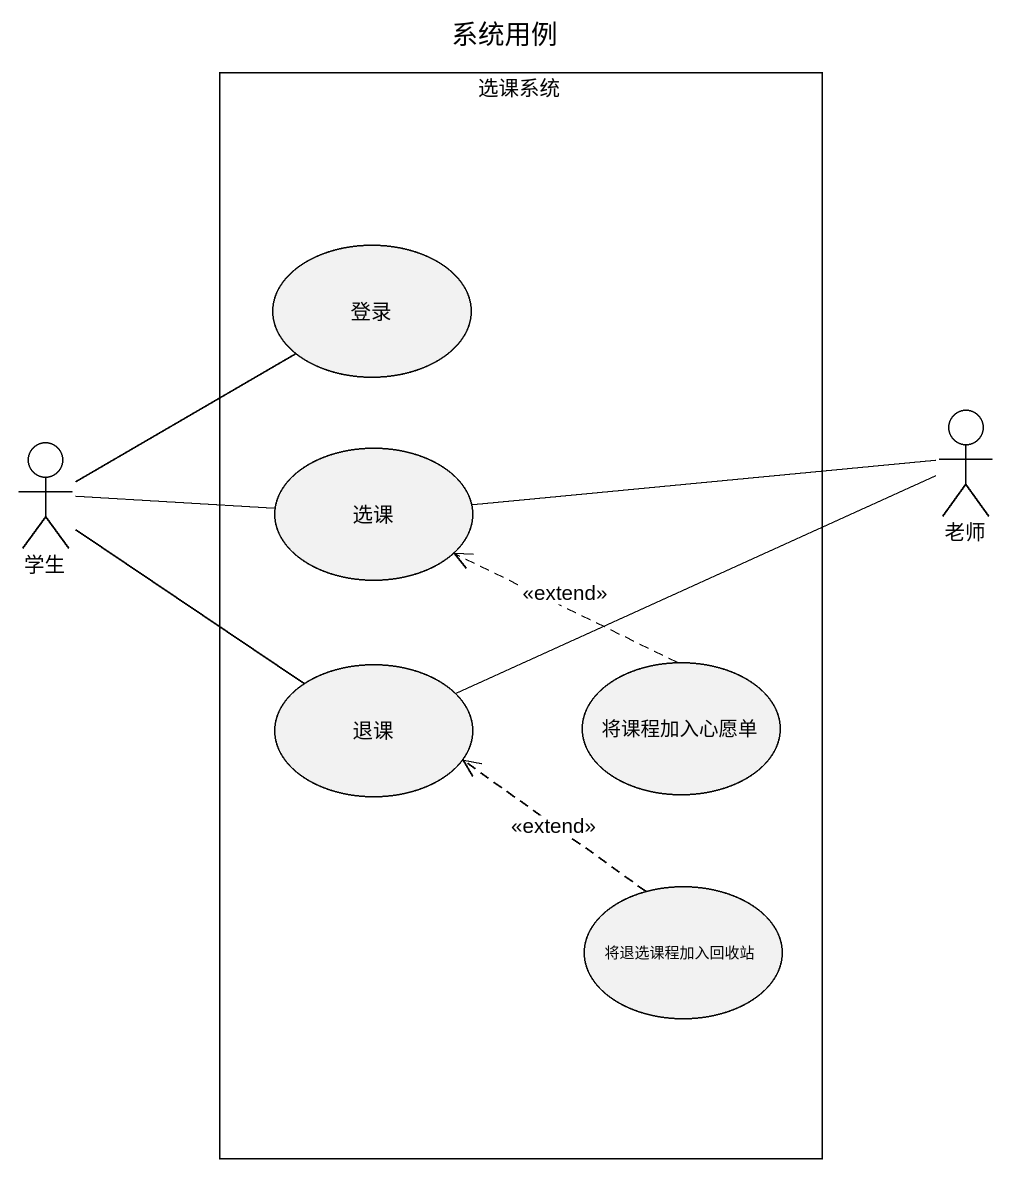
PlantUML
@startuml
title 系统用例
rectangle 选课系统 {
  usecase 登录
  usecase 选课
  usecase 退课
  usecase 将课程加入心愿单
  usecase 将退选课程加入回收站
}
actor 学生
actor 老师
学生 -up- 登录
学生 -right- 选课
学生 -- 退课
选课 -right- 老师
退课 -right- 老师
将课程加入心愿单 .up.> 选课 : <<extend>>
将退选课程加入回收站 .up.> 退课 : <<extend>>
@enduml
